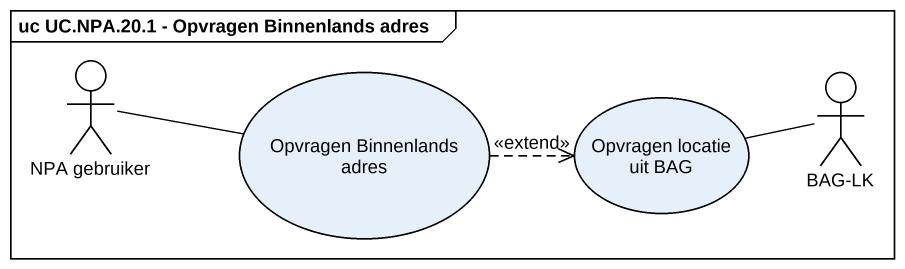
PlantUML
@startuml
mainframe uc UC.NPA.20.1 - Opvragen Binnenlands adres
actor "NPA gebruiker" as NPA_gebruiker
usecase "Opvragen Binnenlands adres" as Opvragen_Binnenlands_adres
usecase "Opvragen locatie uit BAG" as Opvragen_locatie_uit_BAG
actor "BAG-LK" as BAG_LK
NPA_gebruiker -right- Opvragen_Binnenlands_adres
Opvragen_Binnenlands_adres .right.> Opvragen_locatie_uit_BAG : <<extend>>
Opvragen_locatie_uit_BAG -right- BAG_LK
@enduml
